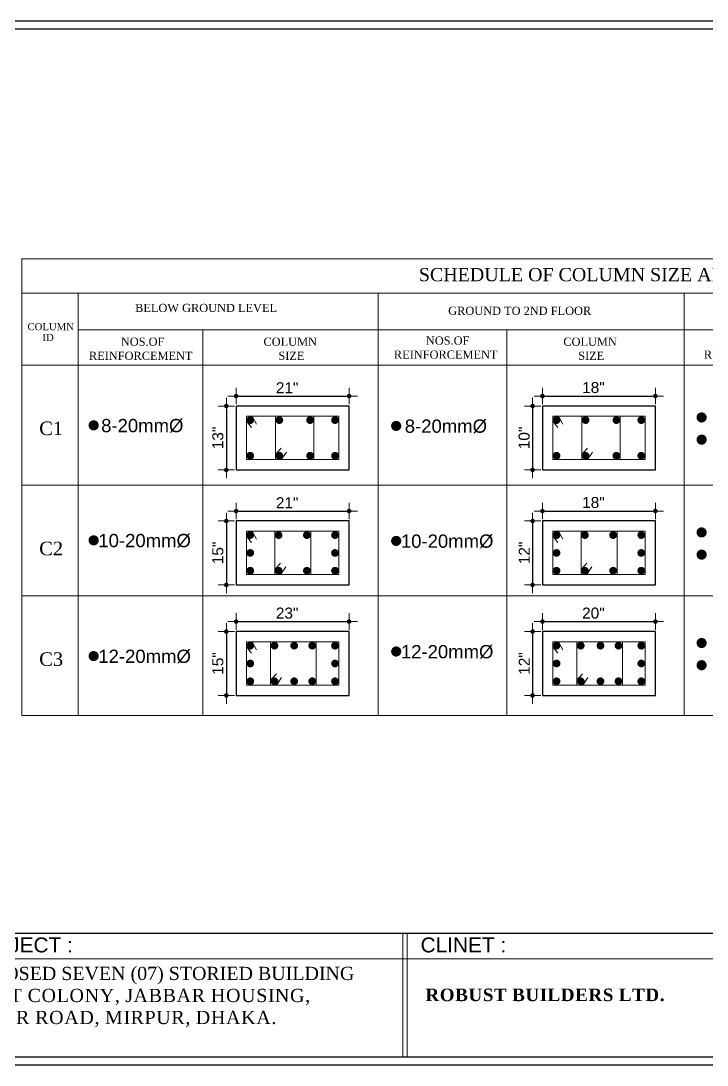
# Model space of a CAD drawing. Extents: x 52891 to 66536, y -48165 to -44533.
# Drawn here: x 58263 to 58761, y -46972 to -46214 of the extents above; entities that cross this region are included whole.
import ezdxf

# ---------------------------------------------------------------- set-up
doc = ezdxf.new("R2010")
doc.units = 0
doc.header["$MEASUREMENT"] = 0
doc.header["$PDMODE"] = 3
doc.layers.get('DEFPOINTS').update_dxf_attribs({"lineweight": 13})
for name, color, linetype, lineweight in [('dim_1', 8, 'Continuous', 13), ('line', 7, 'Continuous', 15), ('ROD2', 1, 'Continuous', 15), ('TEXT', 7, 'Continuous', 13), ('WAL', 7, 'Continuous', 20), ('WALL', 7, 'Continuous', 30), ('Wall.', 7, 'Continuous', 30)]:
    doc.layers.add(name, color=color, linetype=linetype, lineweight=lineweight)
doc.layers.add('Layer1', color=174, linetype='Continuous')
doc.styles.add('1', font='times.ttf')
doc.styles.add('AREAL', font='arial.ttf')
doc.styles.add('Arial', font='arial.ttf')
doc.styles.add('RS6', font='times.ttf')
doc.styles.get("Standard").update_dxf_attribs({"font": 'arial.ttf', "width": 0.6, "height": 6})
doc.dimstyles.new('dim-01', dxfattribs={"dimtxt": 6, "dimasz": 2, "dimexe": 0.18, "dimexo": 0.0625, "dimgap": 0.5, "dimtad": 0, "dimdec": 1, "dimrnd": 0.125, "dimzin": 3, "dimdsep": 46, "dimlunit": 4, "dimtxsty": 'RS6', "dimblk": 'dim-01', "dimcen": 2, "dimse1": 1, "dimse2": 1, "dimclrt": 7, "dimadec": 0, "dimazin": 0, "dimtfac": 1, "dimtdec": 1, "dimtix": 1, "dimtmove": 0, "dimatfit": 3, "dimldrblk": 'dim-01', "dimfxl": 1, "dimtvp": 0.75, "dimtolj": 1, "dimtzin": 0, "dimarcsym": 0})

# ---------------------------------------------------------------- blocks, each defined once
blk = doc.blocks.new('dim-01')
at = {"layer": 'line', "linetype": 'Continuous'}
for p, q in [((-3, 0), (3, 0)), ((0, 3), (0, -3))]:
    blk.add_line(p, q, dxfattribs=at)
at = {"layer": 'line', "color": 6, "linetype": 'Continuous', "const_width": 0.825}
blk.add_lwpolyline([(-0.41, 0, 1), (0.41, 0, 1)], format="xyb", close=True, dxfattribs=at)
blk = doc.blocks.new('*D1711')
at = {"layer": 'DEFPOINTS', "color": 0}
for p in [(58500.86, -46486.35), (58418.93, -46493.58), (58500.86, -46493.58)]:
    blk.add_point(p, dxfattribs=at)
at = {"layer": 'dim_1', "color": 0, "lineweight": -2}
blk.add_line((58420.93, -46486.35), (58498.86, -46486.35), dxfattribs=at)
at = {"layer": 'dim_1', "color": 0, "lineweight": -2, "xscale": 2, "yscale": 2, "zscale": 2, "rotation": 180}
blk.add_blockref('dim-01', (58418.93, -46486.35), dxfattribs=at)
at = {"layer": 'dim_1', "color": 0, "lineweight": -2, "xscale": 2, "yscale": 2, "zscale": 2}
blk.add_blockref('dim-01', (58500.86, -46486.35), dxfattribs=at)
at = {"layer": 'dim_1', "color": 7, "insert": (58455.9, -46480.33), "char_height": 4, "attachment_point": 5, "style": 'AREAL'}
blk.add_mtext('\\A1;{\\H2x;21"}', dxfattribs=at)
blk = doc.blocks.new('*D1712')
at = {"layer": 'DEFPOINTS', "color": 0}
for p in [(58418.93, -46493.58), (58411.79, -46539.9), (58418.93, -46539.9)]:
    blk.add_point(p, dxfattribs=at)
at = {"layer": 'dim_1', "color": 0, "lineweight": -2}
blk.add_line((58411.79, -46495.58), (58411.79, -46537.9), dxfattribs=at)
at = {"layer": 'dim_1', "color": 0, "lineweight": -2, "xscale": 2, "yscale": 2, "zscale": 2}
for p, rotation in [((58411.79, -46493.58), 90), ((58411.79, -46539.9), 270)]:
    blk.add_blockref('dim-01', p, dxfattribs=dict(at, rotation=rotation))
at = {"layer": 'dim_1', "color": 7, "insert": (58405.66, -46516.74), "char_height": 4, "attachment_point": 5, "rotation": 90, "style": 'AREAL'}
blk.add_mtext('\\A1;{\\H2x;13"}', dxfattribs=at)
blk = doc.blocks.new('*D1713')
at = {"layer": 'DEFPOINTS', "color": 0}
for p in [(58723.03, -46486.35), (58641.1, -46493.58), (58723.03, -46493.58)]:
    blk.add_point(p, dxfattribs=at)
at = {"layer": 'dim_1', "color": 0, "lineweight": -2}
blk.add_line((58643.1, -46486.35), (58721.03, -46486.35), dxfattribs=at)
at = {"layer": 'dim_1', "color": 0, "lineweight": -2, "xscale": 2, "yscale": 2, "zscale": 2, "rotation": 180}
blk.add_blockref('dim-01', (58641.1, -46486.35), dxfattribs=at)
at = {"layer": 'dim_1', "color": 0, "lineweight": -2, "xscale": 2, "yscale": 2, "zscale": 2}
blk.add_blockref('dim-01', (58723.03, -46486.35), dxfattribs=at)
at = {"layer": 'dim_1', "color": 7, "insert": (58678.07, -46480.22), "char_height": 4, "attachment_point": 5, "style": 'AREAL'}
blk.add_mtext('\\A1;{\\H2x;18"}', dxfattribs=at)
blk = doc.blocks.new('*D1714')
at = {"layer": 'DEFPOINTS', "color": 0}
for p in [(58641.1, -46493.58), (58633.96, -46539.9), (58641.1, -46539.9)]:
    blk.add_point(p, dxfattribs=at)
at = {"layer": 'dim_1', "color": 0, "lineweight": -2}
blk.add_line((58633.96, -46495.58), (58633.96, -46537.9), dxfattribs=at)
at = {"layer": 'dim_1', "color": 0, "lineweight": -2, "xscale": 2, "yscale": 2, "zscale": 2}
for p, rotation in [((58633.96, -46493.58), 90), ((58633.96, -46539.9), 270)]:
    blk.add_blockref('dim-01', p, dxfattribs=dict(at, rotation=rotation))
at = {"layer": 'dim_1', "color": 7, "insert": (58627.83, -46516.74), "char_height": 4, "attachment_point": 5, "rotation": 90, "style": 'AREAL'}
blk.add_mtext('\\A1;{\\H2x;10"}', dxfattribs=at)
blk = doc.blocks.new('*D1719')
at = {"layer": 'DEFPOINTS', "color": 0}
for p in [(58500.86, -46569.75), (58418.93, -46576.98), (58500.86, -46576.98)]:
    blk.add_point(p, dxfattribs=at)
at = {"layer": 'dim_1', "color": 0, "lineweight": -2}
blk.add_line((58420.93, -46569.75), (58498.86, -46569.75), dxfattribs=at)
at = {"layer": 'dim_1', "color": 0, "lineweight": -2, "xscale": 2, "yscale": 2, "zscale": 2, "rotation": 180}
blk.add_blockref('dim-01', (58418.93, -46569.75), dxfattribs=at)
at = {"layer": 'dim_1', "color": 0, "lineweight": -2, "xscale": 2, "yscale": 2, "zscale": 2}
blk.add_blockref('dim-01', (58500.86, -46569.75), dxfattribs=at)
at = {"layer": 'dim_1', "color": 7, "insert": (58455.9, -46563.73), "char_height": 4, "attachment_point": 5, "style": 'AREAL'}
blk.add_mtext('\\A1;{\\H2x;21"}', dxfattribs=at)
blk = doc.blocks.new('*D1720')
at = {"layer": 'DEFPOINTS', "color": 0}
for p in [(58418.93, -46576.98), (58411.79, -46623.3), (58418.93, -46623.3)]:
    blk.add_point(p, dxfattribs=at)
at = {"layer": 'dim_1', "color": 0, "lineweight": -2}
blk.add_line((58411.79, -46578.98), (58411.79, -46621.3), dxfattribs=at)
at = {"layer": 'dim_1', "color": 0, "lineweight": -2, "xscale": 2, "yscale": 2, "zscale": 2}
for p, rotation in [((58411.79, -46576.98), 90), ((58411.79, -46623.3), 270)]:
    blk.add_blockref('dim-01', p, dxfattribs=dict(at, rotation=rotation))
at = {"layer": 'dim_1', "color": 7, "insert": (58405.66, -46600.14), "char_height": 4, "attachment_point": 5, "rotation": 90, "style": 'AREAL'}
blk.add_mtext('\\A1;{\\H2x;15"}', dxfattribs=at)
blk = doc.blocks.new('*D1721')
at = {"layer": 'DEFPOINTS', "color": 0}
for p in [(58723.03, -46569.75), (58641.1, -46576.98), (58723.03, -46576.98)]:
    blk.add_point(p, dxfattribs=at)
at = {"layer": 'dim_1', "color": 0, "lineweight": -2}
blk.add_line((58643.1, -46569.75), (58721.03, -46569.75), dxfattribs=at)
at = {"layer": 'dim_1', "color": 0, "lineweight": -2, "xscale": 2, "yscale": 2, "zscale": 2, "rotation": 180}
blk.add_blockref('dim-01', (58641.1, -46569.75), dxfattribs=at)
at = {"layer": 'dim_1', "color": 0, "lineweight": -2, "xscale": 2, "yscale": 2, "zscale": 2}
blk.add_blockref('dim-01', (58723.03, -46569.75), dxfattribs=at)
at = {"layer": 'dim_1', "color": 7, "insert": (58678.07, -46563.63), "char_height": 4, "attachment_point": 5, "style": 'AREAL'}
blk.add_mtext('\\A1;{\\H2x;18"}', dxfattribs=at)
blk = doc.blocks.new('*D1722')
at = {"layer": 'DEFPOINTS', "color": 0}
for p in [(58641.1, -46576.98), (58633.96, -46623.3), (58641.1, -46623.3)]:
    blk.add_point(p, dxfattribs=at)
at = {"layer": 'dim_1', "color": 0, "lineweight": -2}
blk.add_line((58633.96, -46578.98), (58633.96, -46621.3), dxfattribs=at)
at = {"layer": 'dim_1', "color": 0, "lineweight": -2, "xscale": 2, "yscale": 2, "zscale": 2}
for p, rotation in [((58633.96, -46576.98), 90), ((58633.96, -46623.3), 270)]:
    blk.add_blockref('dim-01', p, dxfattribs=dict(at, rotation=rotation))
at = {"layer": 'dim_1', "color": 7, "insert": (58627.93, -46600.14), "char_height": 4, "attachment_point": 5, "rotation": 90, "style": 'AREAL'}
blk.add_mtext('\\A1;{\\H2x;12"}', dxfattribs=at)
blk = doc.blocks.new('*D1727')
at = {"layer": 'DEFPOINTS', "color": 0}
for p in [(58500.86, -46649.96), (58418.93, -46657.19), (58500.86, -46657.19)]:
    blk.add_point(p, dxfattribs=at)
at = {"layer": 'dim_1', "color": 0, "lineweight": -2}
blk.add_line((58420.93, -46649.96), (58498.86, -46649.96), dxfattribs=at)
at = {"layer": 'dim_1', "color": 0, "lineweight": -2, "xscale": 2, "yscale": 2, "zscale": 2, "rotation": 180}
blk.add_blockref('dim-01', (58418.93, -46649.96), dxfattribs=at)
at = {"layer": 'dim_1', "color": 0, "lineweight": -2, "xscale": 2, "yscale": 2, "zscale": 2}
blk.add_blockref('dim-01', (58500.86, -46649.96), dxfattribs=at)
at = {"layer": 'dim_1', "color": 7, "insert": (58455.9, -46643.83), "char_height": 4, "attachment_point": 5, "style": 'AREAL'}
blk.add_mtext('\\A1;{\\H2x;23"}', dxfattribs=at)
blk = doc.blocks.new('*D1728')
at = {"layer": 'DEFPOINTS', "color": 0}
for p in [(58418.93, -46657.19), (58411.79, -46703.51), (58418.93, -46703.51)]:
    blk.add_point(p, dxfattribs=at)
at = {"layer": 'dim_1', "color": 0, "lineweight": -2}
blk.add_line((58411.79, -46659.19), (58411.79, -46701.51), dxfattribs=at)
at = {"layer": 'dim_1', "color": 0, "lineweight": -2, "xscale": 2, "yscale": 2, "zscale": 2}
for p, rotation in [((58411.79, -46657.19), 90), ((58411.79, -46703.51), 270)]:
    blk.add_blockref('dim-01', p, dxfattribs=dict(at, rotation=rotation))
at = {"layer": 'dim_1', "color": 7, "insert": (58405.66, -46680.35), "char_height": 4, "attachment_point": 5, "rotation": 90, "style": 'AREAL'}
blk.add_mtext('\\A1;{\\H2x;15"}', dxfattribs=at)
blk = doc.blocks.new('*D1729')
at = {"layer": 'DEFPOINTS', "color": 0}
for p in [(58723.03, -46649.96), (58641.1, -46657.19), (58723.03, -46657.19)]:
    blk.add_point(p, dxfattribs=at)
at = {"layer": 'dim_1', "color": 0, "lineweight": -2}
blk.add_line((58643.1, -46649.96), (58721.03, -46649.96), dxfattribs=at)
at = {"layer": 'dim_1', "color": 0, "lineweight": -2, "xscale": 2, "yscale": 2, "zscale": 2, "rotation": 180}
blk.add_blockref('dim-01', (58641.1, -46649.96), dxfattribs=at)
at = {"layer": 'dim_1', "color": 0, "lineweight": -2, "xscale": 2, "yscale": 2, "zscale": 2}
blk.add_blockref('dim-01', (58723.03, -46649.96), dxfattribs=at)
at = {"layer": 'dim_1', "color": 7, "insert": (58678.07, -46643.84), "char_height": 4, "attachment_point": 5, "style": 'AREAL'}
blk.add_mtext('\\A1;{\\H2x;20"}', dxfattribs=at)
blk = doc.blocks.new('*D1730')
at = {"layer": 'DEFPOINTS', "color": 0}
for p in [(58641.1, -46657.19), (58633.96, -46703.51), (58641.1, -46703.51)]:
    blk.add_point(p, dxfattribs=at)
at = {"layer": 'dim_1', "color": 0, "lineweight": -2}
blk.add_line((58633.96, -46659.19), (58633.96, -46701.51), dxfattribs=at)
at = {"layer": 'dim_1', "color": 0, "lineweight": -2, "xscale": 2, "yscale": 2, "zscale": 2}
for p, rotation in [((58633.96, -46657.19), 90), ((58633.96, -46703.51), 270)]:
    blk.add_blockref('dim-01', p, dxfattribs=dict(at, rotation=rotation))
at = {"layer": 'dim_1', "color": 7, "insert": (58627.93, -46680.35), "char_height": 4, "attachment_point": 5, "rotation": 90, "style": 'AREAL'}
blk.add_mtext('\\A1;{\\H2x;12"}', dxfattribs=at)
blk = doc.blocks.new('L')
at = {"layer": 'Layer1', "color": 0}
blk.add_line((0, 65.62), (-777.86, 65.62), dxfattribs=at)
at = {"layer": 'Layer1', "color": 4}
blk.add_lwpolyline([(-781.98, 548.61), (4.12, 548.61), (4.12, -4.12), (-781.98, -4.12)], close=True, dxfattribs=at)
at = {"layer": 'Layer1', "color": 1}
blk.add_lwpolyline([(-777.86, 544.49), (0, 544.49), (0, 0), (-777.86, 0)], close=True, dxfattribs=at)
at = {"layer": 'TEXT', "color": 0}
for p, q in [((0, 65.62), (-777.86, 65.62)), ((-525.74, 0.31), (-525.74, 65.62)), ((-523.37, 0.31), (-523.37, 65.62)), ((-777.86, 52.07), (0, 52.07))]:
    blk.add_line(p, q, dxfattribs=at)
at = {"layer": 'TEXT', "color": 4, "lineweight": 13, "char_height": 7.894, "attachment_point": 1, "style": 'Arial'}
for s, insert in [('PROJECT :', (-757.98, 63.44)), ('CLINET :', (-516.31, 63.44))]:
    blk.add_mtext(s, dxfattribs=dict(at, insert=insert))
at = {"layer": 'TEXT', "color": 3, "lineweight": 13, "insert": (-513.76, 36.38), "char_height": 6.64, "width": 133.2452, "attachment_point": 1, "style": 'Arial'}
blk.add_mtext('\\pt139.4;{\\fTimes New Roman|b1|i0|c0|p18;\\T1.05;\\C5;ROBUST BUILDERS LTD.}', dxfattribs=at)
at = {"layer": 'WALL', "color": 4, "linetype": 'ByBlock', "lineweight": 25, "insert": (-763.12, 47.91), "char_height": 6.9904, "width": 217.6986, "attachment_point": 1}
blk.add_mtext('{\\fTimes New Roman|b0|i0|c0|p18;\\W1;\\C144;PROPOSED SEVEN (07) STORIED BUILDING\\P\\T1.05;AT 1ST COLONY, JABBAR HOUSING, MAZAR ROAD, MIRPUR, DHAKA.}', dxfattribs=at)

msp = doc.modelspace()

# ---------------------------------------------------------------- linework, layer by layer
at = {"layer": 'ROD2', "ltscale": 4}
for p, q in [((58426.36, -46504.61), (58430.03, -46509.23)), ((58430.57, -46501.01), (58433.62, -46506.71)), ((58648.54, -46504.61), (58652.2, -46509.23)), ((58652.74, -46501.01), (58655.79, -46506.71)), ((58447.42, -46528.73), (58451.6, -46524.2)), ((58451.68, -46532.42), (58455.35, -46526.94)), ((58669.59, -46528.73), (58673.77, -46524.2)), ((58673.85, -46532.42), (58677.52, -46526.94)), ((58426.36, -46588.02), (58430.03, -46592.64)), ((58430.57, -46584.41), (58433.62, -46590.12)), ((58648.54, -46588.02), (58652.2, -46592.64)), ((58652.74, -46584.41), (58655.79, -46590.12)), ((58446.89, -46612.13), (58451.07, -46607.6)), ((58451.15, -46615.83), (58454.83, -46610.35)), ((58669.07, -46612.13), (58673.25, -46607.6)), ((58673.33, -46615.83), (58677, -46610.35)), ((58430.57, -46664.62), (58433.62, -46670.33)), ((58652.74, -46664.62), (58655.79, -46670.33)), ((58426.36, -46668.23), (58430.03, -46672.85)), ((58648.54, -46668.23), (58652.2, -46672.85)), ((58443.89, -46692.34), (58448.07, -46687.81)), ((58666.06, -46692.34), (58670.24, -46687.81)), ((58448.15, -46696.04), (58451.82, -46690.56)), ((58670.32, -46696.04), (58673.99, -46690.56))]:
    msp.add_line(p, q, dxfattribs=at)
at = {"layer": 'ROD2'}
for p, q in [((58447.43, -46532.46), (58447.43, -46501.01)), ((58475.29, -46532.46), (58475.29, -46501.01)), ((58669.6, -46532.46), (58669.6, -46501.01)), ((58697.46, -46532.46), (58697.46, -46501.01)), ((58446.91, -46615.87), (58446.91, -46584.41)), ((58473.02, -46615.87), (58473.02, -46584.41)), ((58669.08, -46615.87), (58669.08, -46584.41)), ((58695.19, -46615.87), (58695.19, -46584.41)), ((58443.9, -46696.08), (58443.9, -46664.62)), ((58476.97, -46696.08), (58476.97, -46664.62)), ((58666.07, -46696.08), (58666.07, -46664.62)), ((58699.14, -46696.08), (58699.14, -46664.62))]:
    msp.add_line(p, q, dxfattribs=at)
for points, const_width in [([(58429.16, -46502.4, 1), (58429.16, -46505.2, 1)], 2.8), ([(58450.23, -46502.4, 1), (58450.23, -46505.2, 1)], 2.8), ([(58472.54, -46502.4, 1), (58472.54, -46505.2, 1)], 2.8), ([(58490.63, -46502.4, 1), (58490.63, -46505.2, 1)], 2.8), ([(58651.33, -46502.4, 1), (58651.33, -46505.2, 1)], 2.8), ([(58672.4, -46502.4, 1), (58672.4, -46505.2, 1)], 2.8), ([(58694.71, -46502.4, 1), (58694.71, -46505.2, 1)], 2.8), ([(58712.8, -46502.4, 1), (58712.8, -46505.2, 1)], 2.8), ([(58758.4, -46501.87, 1), (58754.72, -46501.87, 1)], 3.68), ([(58317.38, -46507.61, 1), (58313.7, -46507.61, 1)], 3.68), ([(58536.84, -46508.02, 1), (58533.17, -46508.02, 1)], 3.68), ([(58758.4, -46517.96, 1), (58754.72, -46517.96, 1)], 3.68), ([(58429.16, -46528.23, 1), (58429.16, -46531.03, 1)], 2.8), ([(58450.23, -46528.23, 1), (58450.23, -46531.03, 1)], 2.8), ([(58472.54, -46528.23, 1), (58472.54, -46531.03, 1)], 2.8), ([(58490.63, -46528.23, 1), (58490.63, -46531.03, 1)], 2.8), ([(58651.33, -46528.23, 1), (58651.33, -46531.03, 1)], 2.8), ([(58672.4, -46528.23, 1), (58672.4, -46531.03, 1)], 2.8), ([(58694.71, -46528.23, 1), (58694.71, -46531.03, 1)], 2.8), ([(58712.8, -46528.23, 1), (58712.8, -46531.03, 1)], 2.8), ([(58758.4, -46585.27, 1), (58754.72, -46585.27, 1)], 3.68), ([(58317.38, -46591.02, 1), (58313.7, -46591.02, 1)], 3.68), ([(58429.16, -46585.81, 1), (58429.16, -46588.61, 1)], 2.8), ([(58449.71, -46585.81, 1), (58449.71, -46588.61, 1)], 2.8), ([(58470.21, -46585.81, 1), (58470.21, -46588.61, 1)], 2.8), ([(58490.63, -46585.81, 1), (58490.63, -46588.61, 1)], 2.8), ([(58536.84, -46591.43, 1), (58533.17, -46591.43, 1)], 3.68), ([(58651.33, -46585.81, 1), (58651.33, -46588.61, 1)], 2.8), ([(58671.88, -46585.81, 1), (58671.88, -46588.61, 1)], 2.8), ([(58692.38, -46585.81, 1), (58692.38, -46588.61, 1)], 2.8), ([(58712.8, -46585.81, 1), (58712.8, -46588.61, 1)], 2.8), ([(58429.16, -46598.74, 1), (58429.16, -46601.55, 1)], 2.8), ([(58490.63, -46598.74, 1), (58490.63, -46601.55, 1)], 2.8), ([(58651.33, -46598.74, 1), (58651.33, -46601.55, 1)], 2.8), ([(58712.8, -46598.74, 1), (58712.8, -46601.55, 1)], 2.8), ([(58758.4, -46601.37, 1), (58754.72, -46601.37, 1)], 3.68), ([(58429.16, -46611.63, 1), (58429.16, -46614.44, 1)], 2.8), ([(58449.71, -46611.63, 1), (58449.71, -46614.44, 1)], 2.8), ([(58470.21, -46611.63, 1), (58470.21, -46614.44, 1)], 2.8), ([(58490.63, -46611.63, 1), (58490.63, -46614.44, 1)], 2.8), ([(58651.33, -46611.63, 1), (58651.33, -46614.44, 1)], 2.8), ([(58671.88, -46611.63, 1), (58671.88, -46614.44, 1)], 2.8), ([(58692.38, -46611.63, 1), (58692.38, -46614.44, 1)], 2.8), ([(58712.8, -46611.63, 1), (58712.8, -46614.44, 1)], 2.8), ([(58429.16, -46666.01, 1), (58429.16, -46668.82, 1)], 2.8), ([(58446.7, -46666.01, 1), (58446.7, -46668.82, 1)], 2.8), ([(58461, -46666.01, 1), (58461, -46668.82, 1)], 2.8), ([(58474.09, -46666.01, 1), (58474.09, -46668.82, 1)], 2.8), ([(58490.63, -46666.01, 1), (58490.63, -46668.82, 1)], 2.8), ([(58651.33, -46666.01, 1), (58651.33, -46668.82, 1)], 2.8), ([(58668.87, -46666.01, 1), (58668.87, -46668.82, 1)], 2.8), ([(58683.17, -46666.01, 1), (58683.17, -46668.82, 1)], 2.8), ([(58696.26, -46666.01, 1), (58696.26, -46668.82, 1)], 2.8), ([(58712.8, -46666.01, 1), (58712.8, -46668.82, 1)], 2.8), ([(58758.4, -46665.48, 1), (58754.72, -46665.48, 1)], 3.68), ([(58317.38, -46674.98, 1), (58313.7, -46674.98, 1)], 3.68), ([(58536.84, -46671.64, 1), (58533.17, -46671.64, 1)], 3.68), ([(58429.16, -46678.95, 1), (58429.16, -46681.75, 1)], 2.8), ([(58490.63, -46678.95, 1), (58490.63, -46681.75, 1)], 2.8), ([(58651.33, -46678.95, 1), (58651.33, -46681.75, 1)], 2.8), ([(58712.8, -46678.95, 1), (58712.8, -46681.75, 1)], 2.8), ([(58758.4, -46681.58, 1), (58754.72, -46681.58, 1)], 3.68), ([(58429.16, -46691.84, 1), (58429.16, -46694.65, 1)], 2.8), ([(58446.7, -46691.84, 1), (58446.7, -46694.65, 1)], 2.8), ([(58461, -46691.84, 1), (58461, -46694.65, 1)], 2.8), ([(58474.09, -46691.84, 1), (58474.09, -46694.65, 1)], 2.8), ([(58490.63, -46691.84, 1), (58490.63, -46694.65, 1)], 2.8), ([(58651.33, -46691.84, 1), (58651.33, -46694.65, 1)], 2.8), ([(58668.87, -46691.84, 1), (58668.87, -46694.65, 1)], 2.8), ([(58683.17, -46691.84, 1), (58683.17, -46694.65, 1)], 2.8), ([(58696.26, -46691.84, 1), (58696.26, -46694.65, 1)], 2.8), ([(58712.8, -46691.84, 1), (58712.8, -46694.65, 1)], 2.8)]:
    msp.add_lwpolyline(points, format="xyb", close=True, dxfattribs=dict(at, const_width=const_width))
for points in [[(58426.36, -46532.46), (58493.43, -46532.46), (58493.43, -46501.01), (58426.36, -46501.01)], [(58648.54, -46532.46), (58715.6, -46532.46), (58715.6, -46501.01), (58648.54, -46501.01)], [(58426.36, -46615.87), (58493.43, -46615.87), (58493.43, -46584.41), (58426.36, -46584.41)], [(58648.54, -46615.87), (58715.6, -46615.87), (58715.6, -46584.41), (58648.54, -46584.41)], [(58426.36, -46696.08), (58493.43, -46696.08), (58493.43, -46664.62), (58426.36, -46664.62)], [(58648.54, -46696.08), (58715.6, -46696.08), (58715.6, -46664.62), (58648.54, -46664.62)]]:
    msp.add_lwpolyline(points, close=True, dxfattribs=at)
at = {"layer": 'WALL', "lineweight": 15}
for p, q in [((59176.71, -46386.8), (58263.55, -46386.8)), ((58263.55, -46386.8), (58263.55, -46718.17)), ((59176.71, -46411.76), (58263.55, -46411.76)), ((58304.37, -46411.76), (58304.37, -46718.17)), ((59176.71, -46411.76), (58434.7, -46411.76)), ((58521.81, -46411.76), (58521.81, -46718.17)), ((58743.98, -46411.76), (58743.98, -46718.17)), ((59157.62, -46438.41), (58304.37, -46438.41)), ((58394.68, -46438.41), (58394.68, -46718.17)), ((59157.62, -46438.41), (58475.51, -46438.41)), ((59176.71, -46438.41), (58477.67, -46438.41)), ((58615.17, -46438.41), (58615.17, -46718.17)), ((58755.32, -46438.41), (58725.06, -46438.41)), ((58263.55, -46463.88), (59176.71, -46463.88)), ((58263.55, -46551.04), (59176.71, -46551.04)), ((58263.55, -46631.25), (58956.47, -46631.25)), ((58263.55, -46631.25), (59176.71, -46631.25)), ((58263.55, -46718.17), (59176.71, -46718.17))]:
    msp.add_line(p, q, dxfattribs=at)
at = {"layer": 'WALL', "ltscale": 0.2}
for p, q in [((58450.23, -46501.55), (58450.23, -46506.05)), ((58472.54, -46501.55), (58472.54, -46506.05)), ((58672.4, -46501.55), (58672.4, -46506.05)), ((58694.71, -46501.55), (58694.71, -46506.05)), ((58450.23, -46527.38), (58450.23, -46531.88)), ((58472.54, -46527.38), (58472.54, -46531.88)), ((58672.4, -46527.38), (58672.4, -46531.88)), ((58694.71, -46527.38), (58694.71, -46531.88)), ((58449.71, -46584.96), (58449.71, -46589.46)), ((58470.21, -46584.96), (58470.21, -46589.46)), ((58671.88, -46584.96), (58671.88, -46589.46)), ((58692.38, -46584.96), (58692.38, -46589.46)), ((58429.16, -46597.89), (58429.16, -46602.4)), ((58490.63, -46597.89), (58490.63, -46602.4)), ((58651.33, -46597.89), (58651.33, -46602.4)), ((58712.8, -46597.89), (58712.8, -46602.4)), ((58449.71, -46610.78), (58449.71, -46615.29)), ((58470.21, -46610.78), (58470.21, -46615.29)), ((58671.88, -46610.78), (58671.88, -46615.29)), ((58692.38, -46610.78), (58692.38, -46615.29)), ((58446.7, -46665.16), (58446.7, -46669.67)), ((58461, -46665.16), (58461, -46669.67)), ((58474.09, -46665.16), (58474.09, -46669.67)), ((58668.87, -46665.16), (58668.87, -46669.67)), ((58683.17, -46665.16), (58683.17, -46669.67)), ((58696.26, -46665.16), (58696.26, -46669.67)), ((58429.16, -46678.1), (58429.16, -46682.6)), ((58490.63, -46678.1), (58490.63, -46682.6)), ((58651.33, -46678.1), (58651.33, -46682.6)), ((58712.8, -46678.1), (58712.8, -46682.6)), ((58446.7, -46690.99), (58446.7, -46695.5)), ((58461, -46690.99), (58461, -46695.5)), ((58474.09, -46690.99), (58474.09, -46695.5)), ((58668.87, -46690.99), (58668.87, -46695.5)), ((58683.17, -46690.99), (58683.17, -46695.5)), ((58696.26, -46690.99), (58696.26, -46695.5))]:
    msp.add_line(p, q, dxfattribs=at)
at = {"layer": 'WALL', "ltscale": 15}
for points in [[(58418.93, -46539.9), (58500.86, -46539.9), (58500.86, -46493.58), (58418.93, -46493.58)], [(58641.1, -46539.9), (58723.03, -46539.9), (58723.03, -46493.58), (58641.1, -46493.58)], [(58418.93, -46623.3), (58500.86, -46623.3), (58500.86, -46576.98), (58418.93, -46576.98)], [(58641.1, -46623.3), (58723.03, -46623.3), (58723.03, -46576.98), (58641.1, -46576.98)], [(58418.93, -46703.51), (58500.86, -46703.51), (58500.86, -46657.19), (58418.93, -46657.19)], [(58641.1, -46703.51), (58723.03, -46703.51), (58723.03, -46657.19), (58641.1, -46657.19)]]:
    msp.add_lwpolyline(points, close=True, dxfattribs=at)
at = {"layer": 'WALL', "ltscale": 0.2}
for points, const_width in [([(58753.6, -46501.87, 1), (58759.52, -46501.87, 1)], 1.3), ([(58312.58, -46507.61, 1), (58318.5, -46507.61, 1)], 1.3), ([(58426.91, -46503.8, -1), (58431.42, -46503.8, -1)], 0.992), ([(58447.98, -46503.8, -1), (58452.48, -46503.8, -1)], 0.992), ([(58470.29, -46503.8, -1), (58474.79, -46503.8, -1)], 0.992), ([(58492.88, -46503.8, 1), (58488.37, -46503.8, 1)], 0.992), ([(58532.04, -46508.02, 1), (58537.96, -46508.02, 1)], 1.3), ([(58649.08, -46503.8, -1), (58653.59, -46503.8, -1)], 0.992), ([(58670.15, -46503.8, -1), (58674.65, -46503.8, -1)], 0.992), ([(58692.46, -46503.8, -1), (58696.96, -46503.8, -1)], 0.992), ([(58715.05, -46503.8, 1), (58710.55, -46503.8, 1)], 0.992), ([(58753.6, -46517.96, 1), (58759.52, -46517.96, 1)], 1.3), ([(58426.91, -46529.67, 1), (58431.42, -46529.67, 1)], 0.992), ([(58447.98, -46529.63, 1), (58452.48, -46529.63, 1)], 0.992), ([(58470.29, -46529.63, 1), (58474.79, -46529.63, 1)], 0.992), ([(58492.88, -46529.67, -1), (58488.37, -46529.67, -1)], 0.992), ([(58649.08, -46529.67, 1), (58653.59, -46529.67, 1)], 0.992), ([(58670.15, -46529.63, 1), (58674.65, -46529.63, 1)], 0.992), ([(58692.46, -46529.63, 1), (58696.96, -46529.63, 1)], 0.992), ([(58715.05, -46529.67, -1), (58710.55, -46529.67, -1)], 0.992), ([(58753.6, -46585.27, 1), (58759.52, -46585.27, 1)], 1.3), ([(58312.58, -46591.02, 1), (58318.5, -46591.02, 1)], 1.3), ([(58426.91, -46587.21, -1), (58431.42, -46587.21, -1)], 0.992), ([(58447.45, -46587.21, -1), (58451.96, -46587.21, -1)], 0.992), ([(58467.96, -46587.21, -1), (58472.46, -46587.21, -1)], 0.992), ([(58492.88, -46587.21, 1), (58488.37, -46587.21, 1)], 0.992), ([(58532.04, -46591.43, 1), (58537.96, -46591.43, 1)], 1.3), ([(58649.08, -46587.21, -1), (58653.59, -46587.21, -1)], 0.992), ([(58669.63, -46587.21, -1), (58674.13, -46587.21, -1)], 0.992), ([(58690.13, -46587.21, -1), (58694.63, -46587.21, -1)], 0.992), ([(58715.05, -46587.21, 1), (58710.55, -46587.21, 1)], 0.992), ([(58426.91, -46600.14, -1), (58431.42, -46600.14, -1)], 0.992), ([(58492.88, -46600.14, 1), (58488.37, -46600.14, 1)], 0.992), ([(58649.08, -46600.14, -1), (58653.59, -46600.14, -1)], 0.992), ([(58715.05, -46600.14, 1), (58710.55, -46600.14, 1)], 0.992), ([(58753.6, -46601.37, 1), (58759.52, -46601.37, 1)], 1.3), ([(58426.91, -46613.08, 1), (58431.42, -46613.08, 1)], 0.992), ([(58447.45, -46613.04, 1), (58451.96, -46613.04, 1)], 0.992), ([(58467.96, -46613.04, 1), (58472.46, -46613.04, 1)], 0.992), ([(58492.88, -46613.08, -1), (58488.37, -46613.08, -1)], 0.992), ([(58649.08, -46613.08, 1), (58653.59, -46613.08, 1)], 0.992), ([(58669.63, -46613.04, 1), (58674.13, -46613.04, 1)], 0.992), ([(58690.13, -46613.04, 1), (58694.63, -46613.04, 1)], 0.992), ([(58715.05, -46613.08, -1), (58710.55, -46613.08, -1)], 0.992), ([(58426.91, -46667.42, -1), (58431.42, -46667.42, -1)], 0.992), ([(58444.45, -46667.42, -1), (58448.95, -46667.42, -1)], 0.992), ([(58458.75, -46667.42, -1), (58463.25, -46667.42, -1)], 0.992), ([(58471.84, -46667.42, -1), (58476.34, -46667.42, -1)], 0.992), ([(58492.88, -46667.42, 1), (58488.37, -46667.42, 1)], 0.992), ([(58649.08, -46667.42, -1), (58653.59, -46667.42, -1)], 0.992), ([(58666.62, -46667.42, -1), (58671.12, -46667.42, -1)], 0.992), ([(58680.92, -46667.42, -1), (58685.42, -46667.42, -1)], 0.992), ([(58694.01, -46667.42, -1), (58698.51, -46667.42, -1)], 0.992), ([(58715.05, -46667.42, 1), (58710.55, -46667.42, 1)], 0.992), ([(58753.6, -46665.48, 1), (58759.52, -46665.48, 1)], 1.3), ([(58312.58, -46674.98, 1), (58318.5, -46674.98, 1)], 1.3), ([(58532.04, -46671.64, 1), (58537.96, -46671.64, 1)], 1.3), ([(58426.91, -46680.35, -1), (58431.42, -46680.35, -1)], 0.992), ([(58492.88, -46680.35, 1), (58488.37, -46680.35, 1)], 0.992), ([(58649.08, -46680.35, -1), (58653.59, -46680.35, -1)], 0.992), ([(58715.05, -46680.35, 1), (58710.55, -46680.35, 1)], 0.992), ([(58753.6, -46681.58, 1), (58759.52, -46681.58, 1)], 1.3), ([(58426.91, -46693.28, 1), (58431.42, -46693.28, 1)], 0.992), ([(58444.45, -46693.24, 1), (58448.95, -46693.24, 1)], 0.992), ([(58458.75, -46693.24, 1), (58463.25, -46693.24, 1)], 0.992), ([(58471.84, -46693.24, 1), (58476.34, -46693.24, 1)], 0.992), ([(58492.88, -46693.28, -1), (58488.37, -46693.28, -1)], 0.992), ([(58649.08, -46693.28, 1), (58653.59, -46693.28, 1)], 0.992), ([(58666.62, -46693.24, 1), (58671.12, -46693.24, 1)], 0.992), ([(58680.92, -46693.24, 1), (58685.42, -46693.24, 1)], 0.992), ([(58694.01, -46693.24, 1), (58698.51, -46693.24, 1)], 0.992), ([(58715.05, -46693.28, -1), (58710.55, -46693.28, -1)], 0.992)]:
    msp.add_lwpolyline(points, format="xyb", close=True, dxfattribs=dict(at, const_width=const_width))

# ---------------------------------------------------------------- block references
at = {"layer": 'WALL', "xscale": 1.370411425996281, "yscale": 1.370411425996281, "zscale": 1.370411425990245}
msp.add_blockref('L', (59260.26, -46966.03), dxfattribs=at)

# ---------------------------------------------------------------- texts
at = {"layer": 'TEXT', "style": 'AREAL'}
for s, p in [('8-20mm%%C', (58320.99, -46512.56)), ('8-20mm%%C', (58541.22, -46512.97)), ('10-20mm%%C', (58318.94, -46595.97)), ('10-20mm%%C', (58538.41, -46596.38)), ('12-20mm%%C', (58538.41, -46676.58)), ('12-20mm%%C', (58318.94, -46679.93))]:
    msp.add_text(s, height=9.609, dxfattribs=at).set_placement(p)
at = {"layer": 'WAL', "style": '1'}
for s, height, p in [('SCHEDULE OF COLUMN SIZE AND REINFORCEMENT', 9.5862, (58551.43, -46403.05)), ('REINFORCEMENT', 5.9284, (58758.23, -46459.26))]:
    msp.add_text(s, height=height, rotation=360, dxfattribs=at).set_placement(p)
at = {"layer": 'Wall.', "style": '1'}
for s, height, p in [('BELOW GROUND LEVEL', 5.9284, (58345.63, -46425.39)), ('COLUMN', 5.148, (58267.54, -46438.59)), ('ID', 5.148, (58278.41, -46446.41)), ('NOS.OF', 5.928, (58335.28, -46449.89)), ('COLUMN', 5.928, (58438.74, -46449.89)), ('NOS.OF', 5.928, (58556.53, -46449.06)), ('COLUMN', 5.928, (58656.24, -46449.89)), ('REINFORCEMENT', 5.9284, (58312.12, -46460.09)), ('SIZE', 5.928, (58449.55, -46460.09)), ('REINFORCEMENT', 5.9284, (58533.36, -46459.26)), ('SIZE', 5.928, (58667.05, -46460.09)), ('C1', 9.832, (58276.05, -46514.68)), ('C2', 9.832, (58276.05, -46601.84)), ('C3', 9.832, (58276.05, -46682.05))]:
    msp.add_text(s, height=height, rotation=360, dxfattribs=at).set_placement(p)
at = {"layer": 'Wall.', "lineweight": 30, "ltscale": 4, "insert": (58572.75, -46421.52), "char_height": 5.9284, "width": 122.2094, "attachment_point": 1, "rotation": 360, "style": '1'}
msp.add_mtext('GROUND TO 2ND FLOOR', dxfattribs=at)

# ---------------------------------------------------------------- dimensions: what is measured, and where the dimension line sits
at = {"layer": 'dim_1'}
for base, p1, p2, text, picture, middle in [((58500.86, -46486.35), (58418.93, -46493.58), (58500.86, -46493.58), '{\\H2x;21"}', '*D1711', (58455.9, -46486.35)), ((58723.03, -46486.35), (58641.1, -46493.58), (58723.03, -46493.58), '{\\H2x;18"}', '*D1713', (58678.07, -46486.35)), ((58500.86, -46569.75), (58418.93, -46576.98), (58500.86, -46576.98), '{\\H2x;21"}', '*D1719', (58455.9, -46569.75)), ((58723.03, -46569.75), (58641.1, -46576.98), (58723.03, -46576.98), '{\\H2x;18"}', '*D1721', (58678.07, -46569.75)), ((58500.86, -46649.96), (58418.93, -46657.19), (58500.86, -46657.19), '{\\H2x;23"}', '*D1727', (58455.9, -46649.96)), ((58723.03, -46649.96), (58641.1, -46657.19), (58723.03, -46657.19), '{\\H2x;20"}', '*D1729', (58678.07, -46649.96))]:
    dim = msp.add_linear_dim(base=base, p1=p1, p2=p2, text=text, dimstyle='dim-01', override={"dimtxt": 4, "dimtxsty": 'AREAL'}, dxfattribs=at)
    dim.commit()
    dim.dimension.update_dxf_attribs({"geometry": picture, "text_midpoint": middle, "dimtype": 160})
for base, p1, p2, text, picture, middle in [((58411.79, -46539.9), (58418.93, -46493.58), (58418.93, -46539.9), '{\\H2x;13"}', '*D1712', (58411.79, -46516.74)), ((58633.96, -46539.9), (58641.1, -46493.58), (58641.1, -46539.9), '{\\H2x;10"}', '*D1714', (58633.96, -46516.74)), ((58411.79, -46623.3), (58418.93, -46576.98), (58418.93, -46623.3), '{\\H2x;15"}', '*D1720', (58411.79, -46600.14)), ((58633.96, -46623.3), (58641.1, -46576.98), (58641.1, -46623.3), '{\\H2x;12"}', '*D1722', (58633.96, -46600.14)), ((58411.79, -46703.51), (58418.93, -46657.19), (58418.93, -46703.51), '{\\H2x;15"}', '*D1728', (58411.79, -46680.35)), ((58633.96, -46703.51), (58641.1, -46657.19), (58641.1, -46703.51), '{\\H2x;12"}', '*D1730', (58633.96, -46680.35))]:
    dim = msp.add_linear_dim(base=base, p1=p1, p2=p2, angle=90, text=text, dimstyle='dim-01', override={"dimtxt": 4, "dimtxsty": 'AREAL'}, dxfattribs=at)
    dim.commit()
    dim.dimension.update_dxf_attribs({"geometry": picture, "text_midpoint": middle, "dimtype": 160})

doc.saveas('drawing.dxf')
